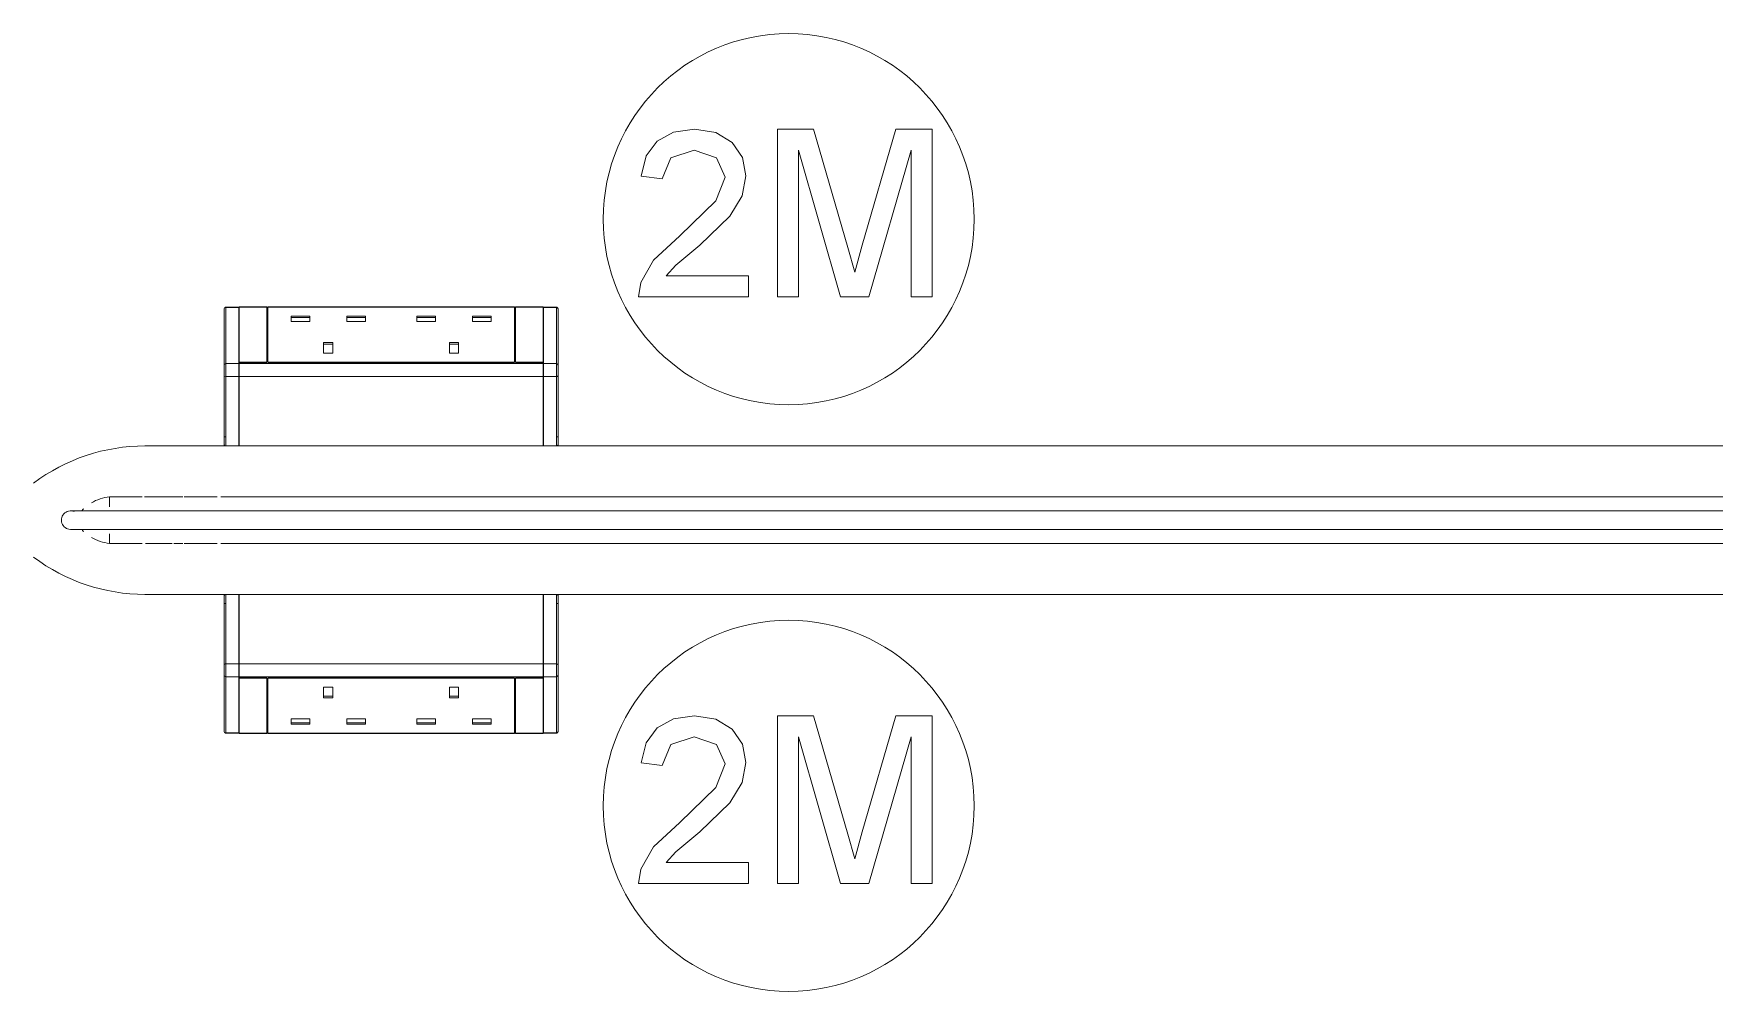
# Model space of a CAD drawing. Header units: millimetres. Extents: x 155927 to 317870, y -36033 to 97293.
# Drawn here: x 169579 to 170485, y 17329 to 17845 of the extents above; entities that cross this region are included whole.
import ezdxf

# ---------------------------------------------------------------- set-up
doc = ezdxf.new("R2010")
doc.units = ezdxf.units.MM
doc.header["$MEASUREMENT"] = 0
doc.layers.add('I-FURN', color=8, linetype='CONTINUOUS', lineweight=9)

msp = doc.modelspace()

# ---------------------------------------------------------------- linework, layer by layer
at = {"layer": 'I-FURN'}
for p, q in [((169924.09, 17792.23), (169915.29, 17787.34)), ((169935.46, 17793.85), (169924.09, 17792.23)), ((169946.91, 17792.04), (169935.46, 17793.85)), ((169955.69, 17786.61), (169946.91, 17792.04)), ((169999.54, 17793.85), (169980.09, 17793.85)), ((169980.09, 17793.85), (169980.09, 17703.44)), ((170018.03, 17730.13), (169999.54, 17793.85)), ((170043.99, 17793.85), (170025.8, 17731.23)), ((170063.44, 17793.85), (170043.99, 17793.85)), ((170063.44, 17703.44), (170063.44, 17793.85)), ((169909.37, 17779.36), (169906.63, 17768.43)), ((169915.29, 17787.34), (169909.37, 17779.36)), ((169922.69, 17778.42), (169935.22, 17782.55)), ((169935.22, 17782.55), (169947.23, 17778.33)), ((169961.27, 17778.5), (169955.69, 17786.61)), ((169991.39, 17703.44), (169991.39, 17782.55)), ((169991.39, 17782.55), (170014.1, 17703.44)), ((170029.42, 17703.44), (170052.14, 17782.55)), ((170052.14, 17782.55), (170052.14, 17703.44)), ((169917.93, 17767.01), (169922.69, 17778.42)), ((169947.23, 17778.33), (169951.84, 17767.96)), ((169963.14, 17768.65), (169961.27, 17778.5)), ((169906.63, 17768.43), (169917.93, 17767.01)), ((169951.84, 17767.96), (169946.96, 17755.16)), ((169961.13, 17757.93), (169963.14, 17768.65)), ((169946.96, 17755.16), (169927.45, 17736.33)), ((169954.45, 17746.85), (169961.13, 17757.93)), ((169938.26, 17731.37), (169954.45, 17746.85)), ((169927.45, 17736.33), (169913.3, 17723.23)), ((169925.26, 17720.49), (169938.26, 17731.37)), ((170021.76, 17716.82), (170018.03, 17730.13)), ((170025.8, 17731.23), (170021.76, 17716.82)), ((169913.3, 17723.23), (169906.43, 17711.23)), ((169920.16, 17714.74), (169925.26, 17720.49)), ((169906.43, 17711.23), (169905.22, 17703.44)), ((169964.55, 17714.74), (169920.16, 17714.74)), ((169964.55, 17703.44), (169964.55, 17714.74)), ((169681.99, 17697.55), (169682.02, 17697.58)), ((169689.77, 17697.92), (169682.77, 17697.92)), ((169682.77, 17697.74), (169682.77, 17697.92)), ((169689.77, 17697.92), (169682.77, 17697.92)), ((169689.77, 17697.92), (169682.77, 17697.92)), ((169682.77, 17667.46), (169682.77, 17697.74)), ((169682.77, 17697.74), (169689.77, 17697.74)), ((169689.77, 17697.74), (169689.77, 17697.92)), ((169689.77, 17667.46), (169689.77, 17697.74)), ((169689.83, 17698.12), (169704.83, 17698.12)), ((169689.83, 17668.3), (169689.83, 17698.12)), ((169853.79, 17697.92), (169689.89, 17697.92)), ((169704.83, 17698.12), (169704.83, 17668.3)), ((169704.83, 17697.74), (169705.33, 17697.74)), ((169705.33, 17698.12), (169838.33, 17698.12)), ((169705.33, 17698.12), (169705.33, 17668.3)), ((169838.33, 17698.12), (169838.33, 17668.3)), ((169838.33, 17697.74), (169838.83, 17697.74)), ((169838.83, 17668.3), (169838.83, 17698.12)), ((169838.83, 17698.12), (169853.83, 17698.12)), ((169853.83, 17698.12), (169853.83, 17668.3)), ((169860.89, 17697.92), (169853.89, 17697.92)), ((169860.89, 17697.92), (169853.89, 17697.92)), ((169853.89, 17697.92), (169860.89, 17697.92)), ((169853.89, 17697.92), (169853.89, 17697.74)), ((169860.89, 17697.74), (169853.89, 17697.74)), ((169853.89, 17697.74), (169853.89, 17667.46)), ((169860.89, 17697.92), (169860.89, 17697.74)), ((169860.89, 17697.74), (169860.89, 17667.46)), ((169861.64, 17697.59), (169861.66, 17697.56)), ((169905.22, 17703.44), (169964.55, 17703.44)), ((169980.09, 17703.44), (169991.39, 17703.44)), ((170014.1, 17703.44), (170029.42, 17703.44)), ((170052.14, 17703.44), (170063.44, 17703.44)), ((169681.77, 17696.92), (169681.77, 17666.64)), ((169681.77, 17696.92), (169681.77, 17666.64)), ((169717.94, 17693.1), (169717.94, 17690.23)), ((169727.94, 17693.1), (169717.94, 17693.1)), ((169727.94, 17692.36), (169717.94, 17692.36)), ((169727.94, 17690.23), (169717.94, 17690.23)), ((169727.94, 17693.1), (169727.94, 17690.23)), ((169747.94, 17693.1), (169747.94, 17690.23)), ((169757.94, 17693.1), (169747.94, 17693.1)), ((169757.94, 17692.36), (169747.94, 17692.36)), ((169757.94, 17690.23), (169747.94, 17690.23)), ((169757.94, 17693.1), (169757.94, 17690.23)), ((169785.72, 17693.1), (169785.72, 17690.23)), ((169795.72, 17693.1), (169785.72, 17693.1)), ((169795.72, 17692.36), (169785.72, 17692.36)), ((169795.72, 17690.23), (169785.72, 17690.23)), ((169795.72, 17693.1), (169795.72, 17690.23)), ((169815.72, 17693.1), (169815.72, 17690.23)), ((169825.72, 17693.1), (169815.72, 17693.1)), ((169825.72, 17692.36), (169815.72, 17692.36)), ((169825.72, 17690.23), (169815.72, 17690.23)), ((169825.72, 17693.1), (169825.72, 17690.23)), ((169861.89, 17666.64), (169861.89, 17696.92)), ((169861.89, 17666.64), (169861.89, 17696.92)), ((169735.44, 17678.76), (169735.44, 17673.02)), ((169740.44, 17678.76), (169735.44, 17678.76)), ((169740.44, 17678.02), (169735.44, 17678.02)), ((169740.44, 17673.02), (169735.44, 17673.02)), ((169740.44, 17678.76), (169740.44, 17673.02)), ((169803.22, 17678.76), (169803.22, 17673.02)), ((169808.22, 17678.76), (169803.22, 17678.76)), ((169808.22, 17678.02), (169803.22, 17678.02)), ((169803.22, 17673.02), (169808.22, 17673.02)), ((169808.22, 17673.02), (169808.22, 17678.76)), ((169681.77, 17628.08), (169681.77, 17666.64)), ((169681.77, 17666.64), (169681.77, 17661.11)), ((169682.77, 17660.54), (169682.77, 17667.46)), ((169682.77, 17667.46), (169689.77, 17667.46)), ((169689.77, 17660.54), (169689.77, 17667.46)), ((169704.83, 17668.3), (169689.83, 17668.3)), ((169689.83, 17668.3), (169689.83, 17665.84)), ((169689.89, 17668.1), (169704.83, 17668.1)), ((169689.89, 17667.46), (169689.89, 17668.1)), ((169689.89, 17667.46), (169689.89, 17660.54)), ((169853.79, 17667.46), (169689.89, 17667.46)), ((169838.33, 17668.3), (169705.33, 17668.3)), ((169705.33, 17668.1), (169838.33, 17668.1)), ((169853.83, 17668.3), (169838.83, 17668.3)), ((169838.83, 17668.1), (169853.79, 17668.1)), ((169853.79, 17668.1), (169853.79, 17667.46)), ((169853.79, 17660.54), (169853.79, 17667.46)), ((169860.89, 17667.46), (169853.89, 17667.46)), ((169853.89, 17667.46), (169853.89, 17660.54)), ((169860.89, 17667.46), (169860.89, 17660.54)), ((169861.89, 17666.64), (169861.89, 17628.08)), ((169861.89, 17661.11), (169861.89, 17666.64)), ((169681.77, 17661.11), (169681.77, 17624.08)), ((169682.77, 17623.09), (169682.77, 17660.54)), ((169682.77, 17660.54), (169689.77, 17660.54)), ((169689.77, 17623.09), (169689.77, 17660.54)), ((169689.89, 17660.54), (169689.89, 17623.09)), ((169853.79, 17660.54), (169689.89, 17660.54)), ((169853.79, 17623.09), (169853.79, 17660.54)), ((169860.89, 17660.54), (169853.89, 17660.54)), ((169853.89, 17660.54), (169853.89, 17623.09)), ((169860.89, 17660.54), (169860.89, 17623.09)), ((169861.89, 17624.08), (169861.89, 17661.11)), ((169682.77, 17628.08), (169681.77, 17628.08)), ((169681.77, 17624.08), (169681.77, 17628.08)), ((169861.89, 17628.08), (169860.89, 17628.08)), ((169861.89, 17628.08), (169861.89, 17624.08)), ((169639.07, 17623.09), (169682.77, 17623.09)), ((169682.77, 17623.09), (169639.07, 17623.09)), ((169681.77, 17624.08), (169681.77, 17624.08)), ((169682.77, 17623.09), (169689.77, 17623.09)), ((169682.77, 17623.08), (169689.77, 17623.08)), ((169853.79, 17623.09), (169689.89, 17623.09)), ((169689.89, 17623.08), (169853.79, 17623.08)), ((169860.89, 17623.09), (169853.89, 17623.09)), ((169853.89, 17623.08), (169860.89, 17623.08)), ((169860.89, 17623.09), (170862.77, 17623.09)), ((170862.77, 17623.09), (169860.89, 17623.09)), ((169619.98, 17595.59), (169619.98, 17590.35)), ((169619.98, 17595.59), (169637.55, 17595.59)), ((169624.55, 17595.62), (169625.61, 17595.62)), ((169638.88, 17595.59), (169654.73, 17595.59)), ((169654.59, 17595.62), (169659.48, 17595.62)), ((169660.22, 17595.59), (169677.94, 17595.59)), ((169679.98, 17595.62), (171118.16, 17595.62)), ((169599.17, 17588.09), (169599.07, 17588.09)), ((169599.07, 17588.09), (169599.07, 17588.09)), ((169599.4, 17588.09), (169599.17, 17588.09)), ((169599.76, 17588.09), (169599.4, 17588.09)), ((169600.24, 17588.09), (169599.76, 17588.09)), ((169600.86, 17588.09), (169600.24, 17588.09)), ((169601.6, 17588.09), (169600.86, 17588.09)), ((169602.46, 17588.09), (169601.6, 17588.09)), ((169603.45, 17588.09), (169602.46, 17588.09)), ((169604.57, 17588.09), (169603.45, 17588.09)), ((169605.8, 17588.09), (169604.57, 17588.09)), ((169607.15, 17588.09), (169605.8, 17588.09)), ((169608.62, 17588.09), (169607.15, 17588.09)), ((169610.2, 17588.09), (169608.62, 17588.09)), ((169611.89, 17588.09), (169610.2, 17588.09)), ((169613.7, 17588.09), (169611.89, 17588.09)), ((169615.61, 17588.09), (169613.7, 17588.09)), ((169617.62, 17588.09), (169615.61, 17588.09)), ((169619.73, 17588.09), (169617.62, 17588.09)), ((169621.94, 17588.09), (169619.73, 17588.09)), ((169624.24, 17588.09), (169621.94, 17588.09)), ((169626.63, 17588.09), (169624.24, 17588.09)), ((169629.1, 17588.09), (169626.63, 17588.09)), ((169631.66, 17588.09), (169629.1, 17588.09)), ((169634.29, 17588.09), (169631.66, 17588.09)), ((169637, 17588.09), (169634.29, 17588.09)), ((169639.77, 17588.09), (169637, 17588.09)), ((169642.61, 17588.09), (169639.77, 17588.09)), ((169645.51, 17588.09), (169642.61, 17588.09)), ((169648.47, 17588.09), (169645.51, 17588.09)), ((169651.48, 17588.09), (169648.47, 17588.09)), ((169654.53, 17588.09), (169651.48, 17588.09)), ((169657.62, 17588.09), (169654.53, 17588.09)), ((169660.75, 17588.09), (169657.62, 17588.09)), ((169663.9, 17588.09), (169660.75, 17588.09)), ((169667.09, 17588.09), (169663.9, 17588.09)), ((169670.29, 17588.09), (169667.09, 17588.09)), ((169673.51, 17588.09), (169670.29, 17588.09)), ((169676.74, 17588.09), (169673.51, 17588.09)), ((169679.98, 17588.09), (169676.74, 17588.09)), ((171118.16, 17588.09), (169679.98, 17588.09)), ((169599.07, 17578.09), (169599.13, 17578.09)), ((169599.13, 17578.09), (169599.33, 17578.09)), ((169599.33, 17578.09), (169599.65, 17578.09)), ((169599.65, 17578.09), (169600.1, 17578.09)), ((169600.1, 17578.09), (169600.68, 17578.09)), ((169600.68, 17578.09), (169601.39, 17578.09)), ((169601.39, 17578.09), (169602.22, 17578.09)), ((169602.22, 17578.09), (169603.17, 17578.09)), ((169603.17, 17578.09), (169604.25, 17578.09)), ((169604.25, 17578.09), (169605.45, 17578.09)), ((169605.45, 17578.09), (169606.77, 17578.09)), ((169606.77, 17578.09), (169608.21, 17578.09)), ((169608.21, 17578.09), (169609.76, 17578.09)), ((169609.76, 17578.09), (169611.43, 17578.09)), ((169611.43, 17578.09), (169613.2, 17578.09)), ((169613.2, 17578.09), (169615.08, 17578.09)), ((169615.08, 17578.09), (169617.06, 17578.09)), ((169617.06, 17578.09), (169619.15, 17578.09)), ((169619.15, 17578.09), (169621.33, 17578.09)), ((169619.98, 17575.77), (169619.98, 17570.59)), ((169637.55, 17570.59), (169619.98, 17570.59)), ((169621.33, 17578.09), (169623.61, 17578.09)), ((169623.61, 17578.09), (169625.97, 17578.09)), ((169625.61, 17570.56), (169624.55, 17570.56)), ((169625.97, 17578.09), (169628.43, 17578.09)), ((169628.43, 17578.09), (169630.96, 17578.09)), ((169630.96, 17578.09), (169633.57, 17578.09)), ((169633.57, 17578.09), (169636.26, 17578.09)), ((169636.26, 17578.09), (169639.02, 17578.09)), ((169639.02, 17578.09), (169641.84, 17578.09)), ((169653.7, 17570.59), (169639.44, 17570.59)), ((169641.84, 17578.09), (169644.73, 17578.09)), ((169644.73, 17578.09), (169647.67, 17578.09)), ((169647.67, 17578.09), (169650.66, 17578.09)), ((169650.66, 17578.09), (169653.7, 17578.09)), ((169653.7, 17578.09), (169656.78, 17578.09)), ((169659.48, 17570.56), (169654.59, 17570.56)), ((169656.78, 17578.09), (169659.9, 17578.09)), ((169659.9, 17578.09), (169663.05, 17578.09)), ((169677.94, 17570.59), (169660.22, 17570.59)), ((169663.05, 17578.09), (169666.23, 17578.09)), ((169666.23, 17578.09), (169669.43, 17578.09)), ((169669.43, 17578.09), (169672.64, 17578.09)), ((169672.64, 17578.09), (169675.87, 17578.09)), ((169675.87, 17578.09), (169679.1, 17578.09)), ((169679.1, 17578.09), (169679.98, 17578.09)), ((169679.98, 17578.09), (171118.16, 17578.09)), ((171118.16, 17570.56), (169679.98, 17570.56)), ((169682.77, 17543.09), (169639.07, 17543.09)), ((169639.07, 17543.09), (169682.77, 17543.09)), ((169681.77, 17538.1), (169681.77, 17542.09)), ((169681.77, 17542.09), (169681.77, 17505.06)), ((169681.77, 17538.1), (169682.77, 17538.1)), ((169681.77, 17499.53), (169681.77, 17538.1)), ((169689.77, 17543.1), (169682.77, 17543.1)), ((169682.77, 17505.63), (169682.77, 17543.09)), ((169682.77, 17543.09), (169689.77, 17543.09)), ((169689.77, 17505.63), (169689.77, 17543.09)), ((169853.77, 17543.1), (169689.87, 17543.1)), ((169689.87, 17543.09), (169853.77, 17543.09)), ((169689.87, 17543.09), (169689.87, 17505.63)), ((169853.77, 17505.63), (169853.77, 17543.09)), ((169860.89, 17543.1), (169853.89, 17543.1)), ((169860.89, 17543.09), (169853.89, 17543.09)), ((169853.89, 17543.09), (169853.89, 17505.63)), ((170862.77, 17543.09), (169860.89, 17543.09)), ((169860.89, 17543.09), (170862.77, 17543.09)), ((169860.89, 17543.09), (169860.89, 17505.63)), ((169860.89, 17538.1), (169861.89, 17538.1)), ((169861.89, 17542.09), (169861.89, 17542.1)), ((169861.89, 17505.06), (169861.89, 17542.09)), ((169861.89, 17542.09), (169861.89, 17538.1)), ((169861.89, 17538.1), (169861.89, 17499.53)), ((169681.77, 17505.06), (169681.77, 17499.53)), ((169681.77, 17499.53), (169681.77, 17469.25)), ((169681.77, 17499.53), (169681.77, 17469.25)), ((169682.77, 17498.71), (169682.77, 17505.63)), ((169682.77, 17505.63), (169689.77, 17505.63)), ((169682.77, 17468.43), (169682.77, 17498.71)), ((169682.77, 17498.71), (169689.77, 17498.71)), ((169689.77, 17498.71), (169689.77, 17505.63)), ((169689.77, 17468.43), (169689.77, 17498.71)), ((169689.87, 17505.63), (169853.77, 17505.63)), ((169689.87, 17505.63), (169689.87, 17498.71)), ((169689.87, 17498.71), (169853.77, 17498.71)), ((169689.87, 17498.08), (169689.87, 17498.71)), ((169704.83, 17498.08), (169689.87, 17498.08)), ((169838.33, 17498.08), (169705.33, 17498.08)), ((169853.77, 17498.08), (169838.83, 17498.08)), ((169853.77, 17498.71), (169853.77, 17505.63)), ((169853.77, 17498.71), (169853.77, 17498.08)), ((169853.83, 17497.88), (169853.83, 17500.33)), ((169860.89, 17505.63), (169853.89, 17505.63)), ((169853.89, 17505.63), (169853.89, 17498.71)), ((169860.89, 17498.71), (169853.89, 17498.71)), ((169853.89, 17498.71), (169853.89, 17468.43)), ((169860.89, 17505.63), (169860.89, 17498.71)), ((169860.89, 17498.71), (169860.89, 17468.43)), ((169861.89, 17499.53), (169861.89, 17505.06)), ((169861.89, 17469.25), (169861.89, 17499.53)), ((169861.89, 17469.25), (169861.89, 17499.53)), ((169689.83, 17497.88), (169704.83, 17497.88)), ((169689.83, 17468.05), (169689.83, 17497.88)), ((169704.83, 17497.88), (169704.83, 17468.05)), ((169705.33, 17497.88), (169838.33, 17497.88)), ((169705.33, 17468.05), (169705.33, 17497.88)), ((169740.44, 17493.15), (169735.44, 17493.15)), ((169735.44, 17493.15), (169735.44, 17487.41)), ((169740.44, 17487.41), (169740.44, 17493.15)), ((169803.22, 17487.41), (169803.22, 17493.15)), ((169803.22, 17493.15), (169808.22, 17493.15)), ((169808.22, 17487.41), (169808.22, 17493.15)), ((169838.33, 17468.05), (169838.33, 17497.88)), ((169838.83, 17497.88), (169853.83, 17497.88)), ((169838.83, 17468.05), (169838.83, 17497.88)), ((169853.83, 17497.88), (169853.83, 17468.05)), ((169735.44, 17488.15), (169740.44, 17488.15)), ((169735.44, 17487.41), (169740.44, 17487.41)), ((169803.22, 17488.15), (169808.22, 17488.15)), ((169803.22, 17487.41), (169808.22, 17487.41)), ((169717.94, 17473.08), (169717.94, 17475.94)), ((169717.94, 17475.94), (169727.94, 17475.94)), ((169717.94, 17473.81), (169727.94, 17473.81)), ((169717.94, 17473.08), (169727.94, 17473.08)), ((169727.94, 17473.08), (169727.94, 17475.94)), ((169747.94, 17473.08), (169747.94, 17475.94)), ((169747.94, 17475.94), (169757.94, 17475.94)), ((169747.94, 17473.81), (169757.94, 17473.81)), ((169747.94, 17473.08), (169757.94, 17473.08)), ((169757.94, 17473.08), (169757.94, 17475.94)), ((169785.72, 17473.08), (169785.72, 17475.94)), ((169785.72, 17475.94), (169795.72, 17475.94)), ((169785.72, 17473.81), (169795.72, 17473.81)), ((169785.72, 17473.08), (169795.72, 17473.08)), ((169795.72, 17473.08), (169795.72, 17475.94)), ((169815.72, 17473.08), (169815.72, 17475.94)), ((169815.72, 17475.94), (169825.72, 17475.94)), ((169815.72, 17473.81), (169825.72, 17473.81)), ((169815.72, 17473.08), (169825.72, 17473.08)), ((169825.72, 17473.08), (169825.72, 17475.94)), ((169915.29, 17471.13), (169909.37, 17463.15)), ((169924.09, 17476.02), (169915.29, 17471.13)), ((169935.46, 17477.64), (169924.09, 17476.02)), ((169946.91, 17475.83), (169935.46, 17477.64)), ((169955.69, 17470.4), (169946.91, 17475.83)), ((169999.54, 17477.64), (169980.09, 17477.64)), ((169980.09, 17477.64), (169980.09, 17387.23)), ((170018.03, 17413.92), (169999.54, 17477.64)), ((170043.99, 17477.64), (170025.8, 17415.02)), ((170063.44, 17477.64), (170043.99, 17477.64)), ((170063.44, 17387.23), (170063.44, 17477.64)), ((169682.02, 17468.58), (169682, 17468.61)), ((169682.77, 17468.25), (169682.77, 17468.43)), ((169682.77, 17468.43), (169689.77, 17468.43)), ((169682.77, 17468.25), (169689.77, 17468.25)), ((169682.77, 17468.25), (169689.77, 17468.25)), ((169689.77, 17468.25), (169682.77, 17468.25)), ((169689.77, 17468.25), (169689.77, 17468.43)), ((169704.83, 17468.05), (169689.83, 17468.05)), ((169689.87, 17468.25), (169853.77, 17468.25)), ((169705.33, 17468.43), (169704.83, 17468.43)), ((169838.33, 17468.05), (169705.33, 17468.05)), ((169838.83, 17468.43), (169838.33, 17468.43)), ((169853.83, 17468.05), (169838.83, 17468.05)), ((169860.89, 17468.43), (169853.89, 17468.43)), ((169853.89, 17468.43), (169853.89, 17468.25)), ((169853.89, 17468.25), (169860.89, 17468.25)), ((169853.89, 17468.25), (169860.89, 17468.25)), ((169853.89, 17468.25), (169860.89, 17468.25)), ((169860.89, 17468.43), (169860.89, 17468.25)), ((169861.67, 17468.62), (169861.64, 17468.59)), ((169909.37, 17463.15), (169906.63, 17452.22)), ((169917.93, 17450.8), (169922.69, 17462.21)), ((169922.69, 17462.21), (169935.22, 17466.34)), ((169935.22, 17466.34), (169947.23, 17462.12)), ((169947.23, 17462.12), (169951.84, 17451.75)), ((169961.27, 17462.29), (169955.69, 17470.4)), ((169963.14, 17452.44), (169961.27, 17462.29)), ((169991.39, 17387.23), (169991.39, 17466.34)), ((169991.39, 17466.34), (170014.1, 17387.23)), ((170029.42, 17387.23), (170052.14, 17466.34)), ((170052.14, 17466.34), (170052.14, 17387.23)), ((169906.63, 17452.22), (169917.93, 17450.8)), ((169951.84, 17451.75), (169946.96, 17438.95)), ((169961.13, 17441.72), (169963.14, 17452.44)), ((169946.96, 17438.95), (169927.45, 17420.12)), ((169954.45, 17430.64), (169961.13, 17441.72)), ((169938.26, 17415.16), (169954.45, 17430.64)), ((169927.45, 17420.12), (169913.3, 17407.02)), ((169925.26, 17404.28), (169938.26, 17415.16)), ((170021.76, 17400.61), (170018.03, 17413.92)), ((170025.8, 17415.02), (170021.76, 17400.61)), ((169913.3, 17407.02), (169906.43, 17395.02)), ((169920.16, 17398.53), (169925.26, 17404.28)), ((169964.55, 17398.53), (169920.16, 17398.53)), ((169964.55, 17387.23), (169964.55, 17398.53)), ((169906.43, 17395.02), (169905.22, 17387.23)), ((169905.22, 17387.23), (169964.55, 17387.23)), ((169980.09, 17387.23), (169991.39, 17387.23)), ((170014.1, 17387.23), (170029.42, 17387.23)), ((170052.14, 17387.23), (170063.44, 17387.23))]:
    msp.add_line(p, q, dxfattribs=at)
at = {"layer": 'I-FURN', "flags": 128}
for points in [[(169682.26, 17697.79), (169682.3, 17697.81), (169682.33, 17697.82), (169682.37, 17697.84), (169682.41, 17697.86), (169682.44, 17697.87), (169682.48, 17697.88), (169682.52, 17697.89), (169682.56, 17697.9), (169682.6, 17697.91), (169682.64, 17697.92), (169682.68, 17697.92), (169682.72, 17697.92), (169682.76, 17697.92), (169682.77, 17697.92)], [(169860.89, 17697.92), (169860.93, 17697.92), (169860.97, 17697.92), (169861.01, 17697.92), (169861.05, 17697.91), (169861.09, 17697.9), (169861.13, 17697.89), (169861.17, 17697.88), (169861.21, 17697.87), (169861.24, 17697.86), (169861.28, 17697.84), (169861.32, 17697.83), (169861.35, 17697.81), (169861.39, 17697.79)], [(169681.77, 17666.64), (169681.77, 17666.55), (169681.77, 17666.45), (169681.77, 17666.35), (169681.77, 17666.24), (169681.77, 17666.12), (169681.77, 17666.01), (169681.77, 17665.88), (169681.77, 17665.76), (169681.77, 17665.63), (169681.77, 17665.49), (169681.77, 17665.36), (169681.77, 17665.21), (169681.77, 17665.07), (169681.77, 17664.93), (169681.77, 17664.78), (169681.77, 17664.63), (169681.77, 17664.47), (169681.77, 17664.32), (169681.77, 17664.16), (169681.77, 17664), (169681.77, 17663.85), (169681.77, 17663.69), (169681.77, 17663.53), (169681.77, 17663.37), (169681.77, 17663.21), (169681.77, 17663.05), (169681.77, 17662.89), (169681.77, 17662.73), (169681.77, 17662.57), (169681.77, 17662.42), (169681.77, 17662.26), (169681.77, 17662.11), (169681.77, 17661.96), (169681.77, 17661.81), (169681.77, 17661.66), (169681.77, 17661.52), (169681.77, 17661.38), (169681.77, 17661.24), (169681.77, 17661.11)], [(169861.89, 17661.11), (169861.89, 17661.24), (169861.89, 17661.38), (169861.89, 17661.52), (169861.89, 17661.66), (169861.89, 17661.81), (169861.89, 17661.96), (169861.89, 17662.11), (169861.89, 17662.26), (169861.89, 17662.42), (169861.89, 17662.57), (169861.89, 17662.73), (169861.89, 17662.89), (169861.89, 17663.05), (169861.89, 17663.21), (169861.89, 17663.37), (169861.89, 17663.53), (169861.89, 17663.69), (169861.89, 17663.85), (169861.89, 17664), (169861.89, 17664.16), (169861.89, 17664.32), (169861.89, 17664.47), (169861.89, 17664.63), (169861.89, 17664.78), (169861.89, 17664.93), (169861.89, 17665.07), (169861.89, 17665.21), (169861.89, 17665.36), (169861.89, 17665.49), (169861.89, 17665.63), (169861.89, 17665.76), (169861.89, 17665.88), (169861.89, 17666.01), (169861.89, 17666.12), (169861.89, 17666.24), (169861.89, 17666.35), (169861.89, 17666.45), (169861.89, 17666.55), (169861.89, 17666.64)], [(169681.77, 17661.11), (169681.77, 17658.33), (169681.77, 17655.63), (169681.77, 17653.02), (169681.77, 17650.49), (169681.77, 17648.06), (169681.77, 17645.73), (169681.77, 17643.51), (169681.77, 17641.38), (169681.77, 17639.37), (169681.77, 17637.46), (169681.77, 17635.68), (169681.77, 17634.01), (169681.77, 17632.46), (169681.77, 17631.03), (169681.77, 17629.73), (169681.77, 17628.55), (169681.77, 17627.51), (169681.77, 17626.6), (169681.77, 17625.81), (169681.77, 17625.17), (169681.77, 17624.65), (169681.77, 17624.28), (169681.77, 17624.08)], [(169861.89, 17624.08), (169861.89, 17624.36), (169861.89, 17624.78), (169861.89, 17625.33), (169861.89, 17626.01), (169861.89, 17626.83), (169861.89, 17627.78), (169861.89, 17628.85), (169861.89, 17630.06), (169861.89, 17631.4), (169861.89, 17632.86), (169861.89, 17634.44), (169861.89, 17636.14), (169861.89, 17637.96), (169861.89, 17639.89), (169861.89, 17641.94), (169861.89, 17644.09), (169861.89, 17646.35), (169861.89, 17648.7), (169861.89, 17651.16), (169861.89, 17653.71), (169861.89, 17656.34), (169861.89, 17659.06), (169861.89, 17661.11)], [(169681.77, 17624.08), (169681.77, 17624.08), (169681.77, 17624.09), (169681.77, 17624.11), (169681.77, 17624.13), (169681.77, 17624.16), (169681.77, 17624.19), (169681.77, 17624.23), (169681.77, 17624.28), (169681.77, 17624.33), (169681.77, 17624.39), (169681.77, 17624.46), (169681.77, 17624.53), (169681.77, 17624.61), (169681.77, 17624.69), (169681.77, 17624.78), (169681.77, 17624.87), (169681.77, 17624.97), (169681.77, 17625.07), (169681.77, 17625.18), (169681.77, 17625.29), (169681.77, 17625.41), (169681.77, 17625.53), (169681.77, 17625.65), (169681.77, 17625.78), (169681.77, 17625.92), (169681.77, 17626.05), (169681.77, 17626.19), (169681.77, 17626.33), (169681.77, 17626.48), (169681.77, 17626.63), (169681.77, 17626.78), (169681.77, 17626.93), (169681.77, 17627.08), (169681.77, 17627.24), (169681.77, 17627.4), (169681.77, 17627.56), (169681.77, 17627.71), (169681.77, 17627.87), (169681.77, 17628.03), (169681.77, 17628.08)], [(169861.89, 17628.08), (169861.89, 17627.92), (169861.89, 17627.76), (169861.89, 17627.6), (169861.89, 17627.44), (169861.89, 17627.28), (169861.89, 17627.13), (169861.89, 17626.97), (169861.89, 17626.82), (169861.89, 17626.67), (169861.89, 17626.52), (169861.89, 17626.37), (169861.89, 17626.23), (169861.89, 17626.09), (169861.89, 17625.95), (169861.89, 17625.82), (169861.89, 17625.69), (169861.89, 17625.56), (169861.89, 17625.44), (169861.89, 17625.32), (169861.89, 17625.21), (169861.89, 17625.1), (169861.89, 17624.99), (169861.89, 17624.89), (169861.89, 17624.8), (169861.89, 17624.71), (169861.89, 17624.63), (169861.89, 17624.55), (169861.89, 17624.48), (169861.89, 17624.41), (169861.89, 17624.35), (169861.89, 17624.29), (169861.89, 17624.25), (169861.89, 17624.2), (169861.89, 17624.17), (169861.89, 17624.14), (169861.89, 17624.11), (169861.89, 17624.09), (169861.89, 17624.08), (169861.89, 17624.08)], [(169682.77, 17623.08), (169682.73, 17623.08), (169682.69, 17623.08), (169682.65, 17623.08), (169682.61, 17623.09), (169682.57, 17623.1), (169682.53, 17623.11), (169682.49, 17623.12), (169682.45, 17623.13), (169682.42, 17623.14), (169682.38, 17623.16), (169682.34, 17623.17), (169682.31, 17623.19), (169682.27, 17623.21), (169682.24, 17623.23), (169682.2, 17623.25), (169682.17, 17623.28), (169682.14, 17623.3), (169682.11, 17623.33), (169682.08, 17623.35), (169682.05, 17623.38), (169682.02, 17623.41), (169682, 17623.44), (169681.97, 17623.47), (169681.95, 17623.5), (169681.93, 17623.54), (169681.91, 17623.57), (169681.89, 17623.61), (169681.87, 17623.64), (169681.85, 17623.68), (169681.84, 17623.71), (169681.82, 17623.75), (169681.81, 17623.79), (169681.8, 17623.83), (169681.79, 17623.87), (169681.78, 17623.91), (169681.78, 17623.95), (169681.77, 17623.99), (169681.77, 17624.03), (169681.77, 17624.07), (169681.77, 17624.08)], [(169861.89, 17624.08), (169861.89, 17624.04), (169861.89, 17624), (169861.88, 17623.96), (169861.88, 17623.92), (169861.87, 17623.88), (169861.86, 17623.84), (169861.85, 17623.8), (169861.84, 17623.76), (169861.83, 17623.73), (169861.81, 17623.69), (169861.8, 17623.65), (169861.78, 17623.62), (169861.76, 17623.58), (169861.74, 17623.55), (169861.72, 17623.51), (169861.69, 17623.48), (169861.67, 17623.45), (169861.64, 17623.42), (169861.62, 17623.39), (169861.59, 17623.36), (169861.56, 17623.33), (169861.53, 17623.31), (169861.5, 17623.28), (169861.46, 17623.26), (169861.43, 17623.24), (169861.4, 17623.21), (169861.36, 17623.2), (169861.33, 17623.18), (169861.29, 17623.16), (169861.25, 17623.15), (169861.22, 17623.13), (169861.18, 17623.12), (169861.14, 17623.11), (169861.1, 17623.1), (169861.06, 17623.09), (169861.02, 17623.09), (169860.98, 17623.08), (169860.94, 17623.08), (169860.9, 17623.08), (169860.89, 17623.08)], [(169861.89, 17624.08), (169861.89, 17624.08), (169861.89, 17624.08)], [(169681.77, 17542.1), (169681.77, 17542.14), (169681.77, 17542.18), (169681.78, 17542.22), (169681.78, 17542.26), (169681.79, 17542.29), (169681.8, 17542.33), (169681.81, 17542.37), (169681.82, 17542.41), (169681.83, 17542.45), (169681.85, 17542.49), (169681.86, 17542.52), (169681.88, 17542.56), (169681.9, 17542.59), (169681.92, 17542.63), (169681.94, 17542.66), (169681.97, 17542.69), (169681.99, 17542.72), (169682.02, 17542.76), (169682.04, 17542.79), (169682.07, 17542.81), (169682.1, 17542.84), (169682.13, 17542.87), (169682.16, 17542.89), (169682.2, 17542.92), (169682.23, 17542.94), (169682.26, 17542.96), (169682.3, 17542.98), (169682.33, 17543), (169682.37, 17543.01), (169682.41, 17543.03), (169682.44, 17543.04), (169682.48, 17543.05), (169682.52, 17543.06), (169682.56, 17543.07), (169682.6, 17543.08), (169682.64, 17543.09), (169682.68, 17543.09), (169682.72, 17543.09), (169682.76, 17543.1), (169682.77, 17543.1)], [(169681.77, 17538.1), (169681.77, 17538.26), (169681.77, 17538.42), (169681.77, 17538.58), (169681.77, 17538.73), (169681.77, 17538.89), (169681.77, 17539.05), (169681.77, 17539.2), (169681.77, 17539.35), (169681.77, 17539.51), (169681.77, 17539.65), (169681.77, 17539.8), (169681.77, 17539.94), (169681.77, 17540.08), (169681.77, 17540.22), (169681.77, 17540.35), (169681.77, 17540.48), (169681.77, 17540.61), (169681.77, 17540.73), (169681.77, 17540.85), (169681.77, 17540.97), (169681.77, 17541.07), (169681.77, 17541.18), (169681.77, 17541.28), (169681.77, 17541.37), (169681.77, 17541.46), (169681.77, 17541.55), (169681.77, 17541.62), (169681.77, 17541.7), (169681.77, 17541.76), (169681.77, 17541.82), (169681.77, 17541.88), (169681.77, 17541.93), (169681.77, 17541.97), (169681.77, 17542.01), (169681.77, 17542.04), (169681.77, 17542.06), (169681.77, 17542.08), (169681.77, 17542.09), (169681.77, 17542.1)], [(169681.77, 17542.1), (169681.77, 17542.09), (169681.77, 17542.09)], [(169681.77, 17542.09), (169681.77, 17541.81), (169681.77, 17541.4), (169681.77, 17540.85), (169681.77, 17540.16), (169681.77, 17539.35), (169681.77, 17538.4), (169681.77, 17537.32), (169681.77, 17536.11), (169681.77, 17534.78), (169681.77, 17533.32), (169681.77, 17531.73), (169681.77, 17530.03), (169681.77, 17528.21), (169681.77, 17526.28), (169681.77, 17524.24), (169681.77, 17522.08), (169681.77, 17519.83), (169681.77, 17517.47), (169681.77, 17515.01), (169681.77, 17512.47), (169681.77, 17509.83), (169681.77, 17507.11), (169681.77, 17505.06)], [(169860.89, 17543.1), (169860.93, 17543.1), (169860.97, 17543.09), (169861.01, 17543.09), (169861.05, 17543.08), (169861.09, 17543.08), (169861.13, 17543.07), (169861.17, 17543.06), (169861.21, 17543.05), (169861.24, 17543.03), (169861.28, 17543.02), (169861.32, 17543), (169861.35, 17542.98), (169861.39, 17542.96), (169861.42, 17542.94), (169861.46, 17542.92), (169861.49, 17542.9), (169861.52, 17542.87), (169861.55, 17542.85), (169861.58, 17542.82), (169861.61, 17542.79), (169861.64, 17542.76), (169861.66, 17542.73), (169861.69, 17542.7), (169861.71, 17542.67), (169861.73, 17542.64), (169861.75, 17542.6), (169861.77, 17542.57), (169861.79, 17542.53), (169861.81, 17542.5), (169861.82, 17542.46), (169861.84, 17542.42), (169861.85, 17542.38), (169861.86, 17542.34), (169861.87, 17542.31), (169861.88, 17542.27), (169861.88, 17542.23), (169861.89, 17542.19), (169861.89, 17542.15), (169861.89, 17542.11), (169861.89, 17542.1)], [(169861.89, 17542.1), (169861.89, 17542.09), (169861.89, 17542.08), (169861.89, 17542.07), (169861.89, 17542.05), (169861.89, 17542.02), (169861.89, 17541.98), (169861.89, 17541.94), (169861.89, 17541.89), (169861.89, 17541.84), (169861.89, 17541.78), (169861.89, 17541.72), (169861.89, 17541.64), (169861.89, 17541.57), (169861.89, 17541.49), (169861.89, 17541.4), (169861.89, 17541.3), (169861.89, 17541.21), (169861.89, 17541.1), (169861.89, 17541), (169861.89, 17540.88), (169861.89, 17540.77), (169861.89, 17540.64), (169861.89, 17540.52), (169861.89, 17540.39), (169861.89, 17540.26), (169861.89, 17540.12), (169861.89, 17539.98), (169861.89, 17539.84), (169861.89, 17539.69), (169861.89, 17539.55), (169861.89, 17539.4), (169861.89, 17539.24), (169861.89, 17539.09), (169861.89, 17538.93), (169861.89, 17538.78), (169861.89, 17538.62), (169861.89, 17538.46), (169861.89, 17538.3), (169861.89, 17538.14), (169861.89, 17538.1)], [(169861.89, 17505.06), (169861.89, 17507.84), (169861.89, 17510.54), (169861.89, 17513.16), (169861.89, 17515.68), (169861.89, 17518.11), (169861.89, 17520.44), (169861.89, 17522.67), (169861.89, 17524.79), (169861.89, 17526.81), (169861.89, 17528.71), (169861.89, 17530.5), (169861.89, 17532.17), (169861.89, 17533.72), (169861.89, 17535.14), (169861.89, 17536.45), (169861.89, 17537.62), (169861.89, 17538.66), (169861.89, 17539.58), (169861.89, 17540.36), (169861.89, 17541.01), (169861.89, 17541.52), (169861.89, 17541.9), (169861.89, 17542.09)], [(169681.77, 17505.06), (169681.77, 17504.93), (169681.77, 17504.79), (169681.77, 17504.65), (169681.77, 17504.51), (169681.77, 17504.36), (169681.77, 17504.21), (169681.77, 17504.06), (169681.77, 17503.91), (169681.77, 17503.76), (169681.77, 17503.6), (169681.77, 17503.44), (169681.77, 17503.28), (169681.77, 17503.13), (169681.77, 17502.97), (169681.77, 17502.81), (169681.77, 17502.65), (169681.77, 17502.49), (169681.77, 17502.33), (169681.77, 17502.17), (169681.77, 17502.01), (169681.77, 17501.86), (169681.77, 17501.7), (169681.77, 17501.55), (169681.77, 17501.4), (169681.77, 17501.25), (169681.77, 17501.1), (169681.77, 17500.96), (169681.77, 17500.82), (169681.77, 17500.68), (169681.77, 17500.55), (169681.77, 17500.42), (169681.77, 17500.29), (169681.77, 17500.17), (169681.77, 17500.05), (169681.77, 17499.94), (169681.77, 17499.83), (169681.77, 17499.72), (169681.77, 17499.62), (169681.77, 17499.53)], [(169861.89, 17499.53), (169861.89, 17499.62), (169861.89, 17499.72), (169861.89, 17499.83), (169861.89, 17499.94), (169861.89, 17500.05), (169861.89, 17500.17), (169861.89, 17500.29), (169861.89, 17500.42), (169861.89, 17500.55), (169861.89, 17500.68), (169861.89, 17500.82), (169861.89, 17500.96), (169861.89, 17501.1), (169861.89, 17501.25), (169861.89, 17501.4), (169861.89, 17501.55), (169861.89, 17501.7), (169861.89, 17501.86), (169861.89, 17502.01), (169861.89, 17502.17), (169861.89, 17502.33), (169861.89, 17502.49), (169861.89, 17502.65), (169861.89, 17502.81), (169861.89, 17502.97), (169861.89, 17503.13), (169861.89, 17503.28), (169861.89, 17503.44), (169861.89, 17503.6), (169861.89, 17503.76), (169861.89, 17503.91), (169861.89, 17504.06), (169861.89, 17504.22), (169861.89, 17504.36), (169861.89, 17504.51), (169861.89, 17504.65), (169861.89, 17504.79), (169861.89, 17504.93), (169861.89, 17505.06)], [(169682.77, 17468.25), (169682.73, 17468.25), (169682.69, 17468.25), (169682.65, 17468.26), (169682.61, 17468.26), (169682.57, 17468.27), (169682.53, 17468.28), (169682.49, 17468.29), (169682.45, 17468.3), (169682.42, 17468.31), (169682.38, 17468.33), (169682.34, 17468.35), (169682.31, 17468.36), (169682.27, 17468.38)], [(169861.4, 17468.39), (169861.36, 17468.37), (169861.33, 17468.35), (169861.29, 17468.33), (169861.25, 17468.32), (169861.22, 17468.3), (169861.18, 17468.29), (169861.14, 17468.28), (169861.1, 17468.27), (169861.06, 17468.26), (169861.02, 17468.26), (169860.98, 17468.25), (169860.94, 17468.25), (169860.9, 17468.25), (169860.89, 17468.25)]]:
    msp.add_lwpolyline(points, dxfattribs=at)
at = {"layer": 'I-FURN'}
for centre, radius, start, end in [((169986.16, 17745.32), 100, 0, 180), ((169986.16, 17745.32), 100, 180, 0), ((169639.07, 17523.09), 100, 90, 126.8699), ((169639.07, 17523.09), 100, 90, 126.8699), ((169611.92, 17583.09), 8.51, 133.45137, 144.45946), ((169622.31, 17572.13), 23.6, 95.66638, 120.85638), ((169599.07, 17583.09), 5, 68.17478, 276.91519), ((169611.92, 17583.09), 8.51, 215.54054, 226.54863), ((169622.31, 17594.05), 23.6, 239.14362, 264.33362), ((169639.07, 17643.09), 100, 233.1301, 270), ((169639.07, 17643.09), 100, 233.1301, 270), ((169986.16, 17429.11), 100, 0, 180), ((169986.16, 17429.11), 100, 180, 0)]:
    msp.add_arc(centre, radius, start, end, dxfattribs=at)
for centre, major_axis, ratio, start_param, end_param in [((169682.77, 17696.92), (-1, 0), 0.819152, 4.712389, 6.283185), ((169860.89, 17696.92), (1, 0), 0.819152, 0, 1.570796), ((169682.77, 17666.64), (-1, 0), 0.819152, 4.712389, 6.283185), ((169860.89, 17666.64), (-1, 0), 0.819152, 3.141593, 4.712389), ((169682.77, 17661.11), (-1, 0), 0.56467, 0, 1.570796), ((169860.89, 17661.11), (-1, 0), 0.56467, 1.570796, 3.141593), ((169682.77, 17624.08), (-1, 0), 0.998113, 0, 1.570796), ((169860.89, 17624.08), (-1, 0), 0.998113, 1.570796, 3.141593), ((169682.77, 17542.09), (1, 0), 0.998113, 1.570796, 3.141593), ((169860.89, 17542.09), (1, 0), 0.998113, 0, 1.570796), ((169682.77, 17505.06), (1, 0), 0.56467, 1.570796, 3.141593), ((169682.77, 17499.53), (1, 0), 0.819152, 3.141593, 4.712389), ((169860.89, 17505.06), (1, 0), 0.56467, 0, 1.570796), ((169860.89, 17499.53), (1, 0), 0.819152, 4.712389, 6.283185), ((169682.77, 17469.25), (-1, 0), 0.819152, 0, 1.570796), ((169860.89, 17469.25), (1, 0), 0.819152, 4.712389, 6.283185)]:
    msp.add_ellipse(centre, major_axis=major_axis, ratio=ratio, start_param=start_param, end_param=end_param, dxfattribs=at)

doc.saveas('drawing.dxf')
